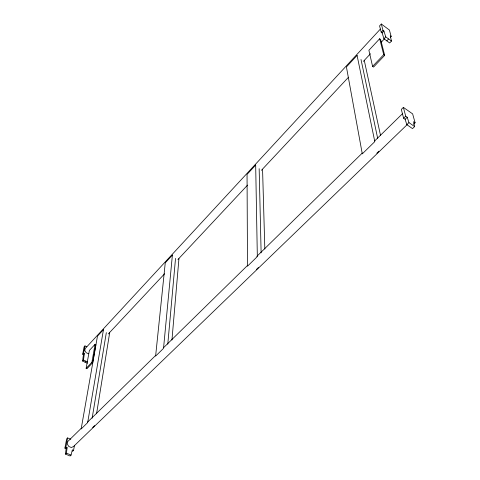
<?xml version="1.0" encoding="UTF-8"?>
<svg xmlns="http://www.w3.org/2000/svg" width="480" height="480" viewBox="0 0 480 480"><rect width="100%" height="100%" fill="white"/><g stroke="black" fill="none" stroke-linecap="round" stroke-linejoin="round"><path stroke-width="0.72" d="M171.954 340.02L178.938 258.66M167.778 344.19L175.53 258.384M74.466 445.392L73.566 450.378L72.336 449.868L71.07 455.07L70.098 456L65.442 454.092L66.144 448.65L67.11 447.708L65.874 447.198L64.908 448.134L66.144 448.65M65.442 454.092L66.414 453.156L67.11 447.708M87.354 363.222L82.572 361.02L83.46 354.6L84.354 353.64L83.58 353.28L82.692 354.24L83.46 354.6M82.572 361.02L83.472 360.06L84.354 353.64M96.558 413.796L109.686 332.652M92.142 418.194L106.332 332.628M92.688 362.676L95.85 344.7L95.064 344.328L89.4 350.412L86.124 368.376L86.928 368.742L92.688 362.676L91.884 362.304L86.124 368.376M91.884 362.304L95.064 344.328M65.874 447.198L67.62 437.928L70.794 439.254M83.58 353.28L84.972 345.912L86.826 346.782M64.908 448.134L66.66 438.87L67.62 437.928M82.692 354.24L84.084 346.878L84.972 345.912M391.182 36.474L389.4 30.03L381.312 24L379.566 25.89L381.24 32.304L382.158 32.988L383.952 38.76L389.658 42.972L391.452 41.076L390.276 35.802L391.182 36.474L390.3 37.416M380.376 29.07L85.182 348.576L84.81 350.55L86.178 352.704L88.47 353.778M381.24 32.304L383.004 30.402L381.312 24M382.158 32.988L383.928 31.086L383.004 30.402M379.674 38.73L368.892 50.304L372.582 66.402L373.536 67.086L384.684 55.356L380.604 39.414L379.674 38.73L383.724 54.66L384.684 55.356M383.952 38.76L385.74 36.852L383.928 31.086M108.27 333.972L164.61 273.762M177.924 259.536L247.578 185.094M261.408 170.316L348.48 77.262M363.33 61.392L370.5 53.73M381.258 42.234L384.84 38.4M84.966 362.118L85.866 361.158L87.654 361.992M386.814 40.866L388.602 38.958L391.452 41.076M372.582 66.402L383.724 54.66M415.092 122.766L412.638 113.892L403.374 107.37L401.316 109.398L403.614 118.236L405.126 119.292L406.836 124.662L412.518 128.616L414.642 126.588L413.592 121.716L415.092 122.766L413.514 124.278M81.12 428.43L67.728 441.546L67.272 443.976L68.772 446.454L71.34 447.522L73.47 446.55L407.4 124.416M87.546 422.136L155.574 355.518M163.608 347.652L247.698 265.296M256.806 256.38L362.322 153.042M374.64 140.976L402.492 113.7M403.614 118.236L405.714 116.196L403.374 107.37M405.126 119.292L407.226 117.252L405.714 116.196M92.634 427.542L94.65 425.598M256.338 269.514L258.414 267.51M376.788 153.234L378.882 151.212M406.836 124.662L408.954 122.622L407.226 117.252M72.594 451.314L73.566 450.378M66.414 453.156L71.07 455.07M83.472 360.06L85.866 361.158M408.954 122.622L414.642 126.588M385.74 36.852L388.602 38.958M364.308 60.6L380.544 135.528M361.008 59.484L377.712 138.54M262.566 169.302L264.828 249.06M259.164 168.678L261.12 252.822M172.386 255.12L163.53 348.354L155.616 356.1L165.258 262.824L172.386 255.12M103.458 329.646L87.666 422.592L81.156 428.964L97.47 336.12L103.458 329.646M255.672 165.066L247.044 174.396L247.5 266.184L257.334 256.566L255.672 165.066M357.078 55.422L346.422 66.948L362.286 153.864L374.802 141.612L357.078 55.422"/></g></svg>
